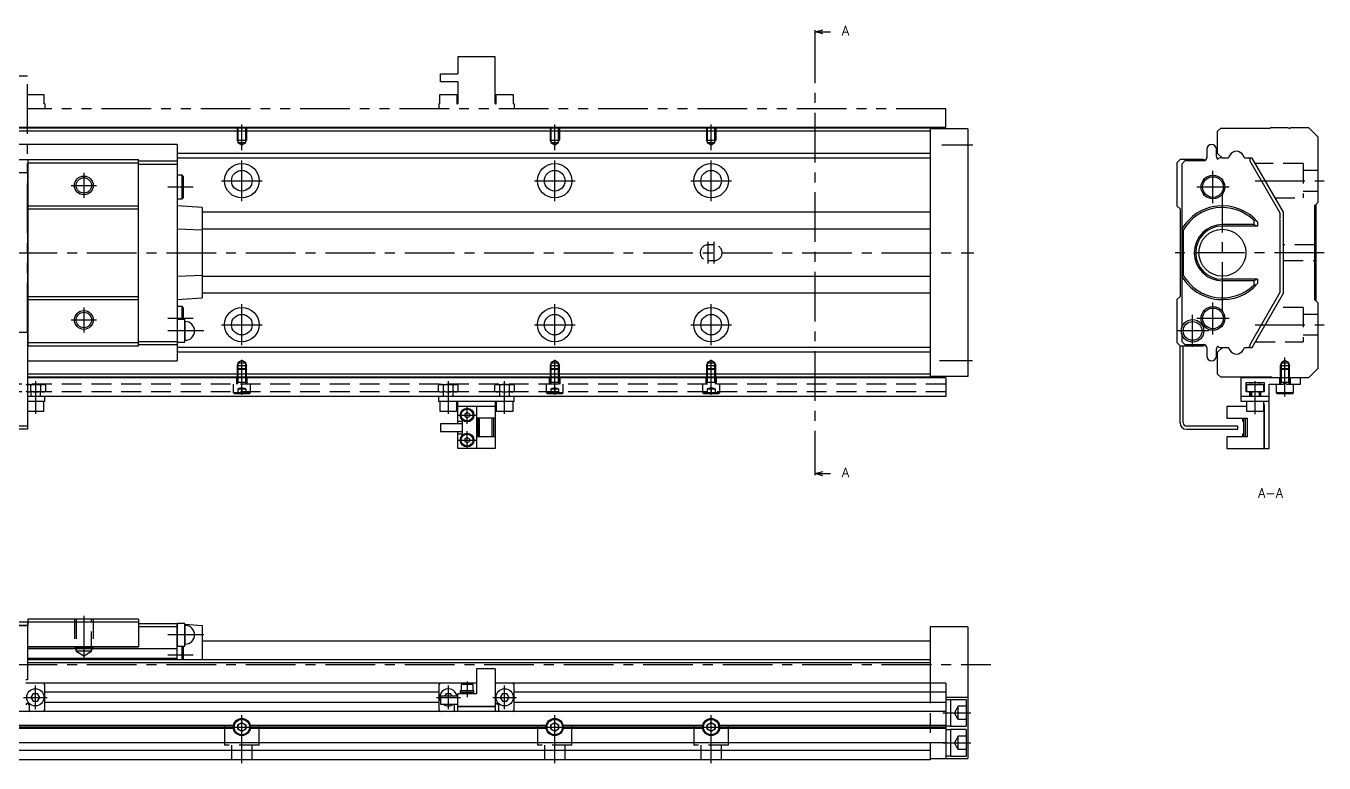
# Model space of a CAD drawing. Extents: x -4 to 899, y -8 to 245.
# Drawn here: x 484.3 to 899.2, y 9 to 244.6 of the extents above; entities that cross this region are included whole.
import ezdxf

# ---------------------------------------------------------------- set-up
doc = ezdxf.new("R2010")
doc.units = 0
doc.header["$LTSCALE"] = 0.5
for name, pattern in [('CENTER', [50.8, 31.75, -6.35, 6.35, -6.35]), ('DASHED', [19.05, 12.7, -6.35]), ('PHANTOM', [63.5, 31.75, -6.35, 6.35, -6.35, 6.35, -6.35])]:
    doc.linetypes.add(name, pattern=pattern)
for name, color, linetype in [('MSM_CENTER', 1, 'CENTER'), ('MSM_CONTINUOUS', 7, 'CONTINUOUS'), ('MSM_DASHED', 4, 'DASHED'), ('MSM_IMAGINARY', 6, 'PHANTOM'), ('MSM_NARROW', 5, 'CONTINUOUS'), ('MSM_PART_NUMBER', 7, 'CONTINUOUS')]:
    doc.layers.add(name, color=color, linetype=linetype)
doc.styles.get("Standard").update_dxf_attribs({"font": 'txt.shx', "height": 3, "bigfont": 'bigfont.shx'})

msp = doc.modelspace()

# ---------------------------------------------------------------- linework, layer by layer
at = {"layer": 'MSM_CENTER'}
for p, q in [((736.46, 242.23), (736.46, 102.02)), ((553.3, 204.91), (553.3, 213.12)), ((653.3, 204.91), (653.3, 213.12)), ((703.3, 204.91), (703.3, 213.12)), ((776.98, 206.62), (786.92, 206.62)), ((553.3, 188.62), (553.3, 201.62)), ((653.3, 188.62), (653.3, 201.62)), ((703.3, 188.62), (703.3, 201.62)), ((502.8, 197.62), (502.8, 189.62)), ((546.8, 195.12), (559.8, 195.12)), ((646.8, 195.12), (659.8, 195.12)), ((696.8, 195.12), (709.8, 195.12)), ((863.69, 188), (863.69, 198.25)), ((877.22, 195.12), (899.19, 195.12)), ((498.8, 193.62), (506.8, 193.62)), ((537.7, 193.12), (529.6, 193.12)), ((868.82, 193.12), (858.56, 193.12)), ((866.69, 153.22), (866.69, 191.02)), ((702.3, 168.62), (702.3, 175.62)), ((704.3, 168.62), (704.3, 175.62)), ((-4.2, 172.12), (787.3, 172.12)), ((899.19, 172.12), (851.19, 172.12)), ((502.8, 154.62), (502.8, 146.62)), ((553.3, 142.62), (553.3, 155.62)), ((653.3, 142.62), (653.3, 155.62)), ((703.3, 142.62), (703.3, 155.62)), ((863.69, 146), (863.69, 156.25)), ((498.8, 150.62), (506.8, 150.62)), ((537.7, 151.12), (529.6, 151.12)), ((857.19, 142), (857.19, 152.25)), ((868.82, 151.12), (858.56, 151.12)), ((541.2, 147.12), (529.6, 147.12)), ((546.8, 149.12), (559.8, 149.12)), ((646.8, 149.12), (659.8, 149.12)), ((696.8, 149.12), (709.8, 149.12)), ((862.32, 147.12), (852.06, 147.12)), ((877.22, 149.12), (899.19, 149.12)), ((553.3, 126.72), (553.3, 137.91)), ((653.3, 126.72), (653.3, 137.91)), ((703.3, 126.72), (703.3, 137.91)), ((776.3, 137.62), (786.8, 137.62)), ((886.68, 126.12), (886.68, 138.63)), ((487.43, 120.62), (487.43, 131.02)), ((619.3, 120.62), (619.3, 131.02)), ((637.3, 120.62), (637.3, 131.02)), ((877.19, 120.52), (877.19, 131.02)), ((625.3, 117.41), (625.3, 123.03)), ((622.49, 120.22), (628.11, 120.22)), ((622.49, 112.22), (628.11, 112.22)), ((625.3, 109.41), (625.3, 115.03)), ((502.8, 56), (502.8, 42.3)), ((541.2, 50), (529.6, 50)), ((537.7, 43.5), (529.6, 43.5)), ((-4.2, 40.5), (792.69, 40.5)), ((487.3, 26.25), (487.3, 33.75)), ((619.3, 26.25), (619.3, 33.75)), ((625.3, 35.1), (625.3, 30.1)), ((637.3, 26.25), (637.3, 33.75)), ((483.55, 30), (491.05, 30)), ((615.55, 30), (623.19, 30)), ((633.55, 30), (641.05, 30)), ((777.3, 25), (786.3, 25)), ((553.3, 9), (553.3, 24.25)), ((653.3, 9), (653.3, 24.25)), ((703.3, 9), (703.3, 24.25)), ((549.92, 20.5), (556.93, 20.5)), ((649.92, 20.5), (656.93, 20.5)), ((699.92, 20.5), (706.93, 20.5)), ((777.3, 15.5), (786.3, 15.5))]:
    msp.add_line(p, q, dxfattribs=at)
at = {"layer": 'MSM_CONTINUOUS'}
for p, q in [((736.46, 242.73), (738.96, 243.4)), ((736.46, 243.23), (736.46, 242.23)), ((736.46, 242.73), (741.46, 242.73)), ((738.96, 242.06), (736.46, 242.73)), ((773.3, 212.12), (183.3, 212.12)), ((773.3, 211.92), (183.3, 211.92)), ((773.3, 212.12), (773.3, 132.12)), ((785.3, 211.72), (773.3, 211.72)), ((785.3, 211.72), (785.3, 132.52)), ((865.19, 210.92), (866.19, 211.92)), ((866.19, 211.92), (881.99, 211.92)), ((881.99, 211.92), (882.19, 212.12)), ((882.19, 212.12), (887.79, 212.12)), ((888.59, 212.12), (894.19, 212.12)), ((894.19, 212.12), (897.19, 209.12)), ((773.3, 210.92), (183.3, 210.92)), ((865.19, 203.87), (865.19, 210.92)), ((897.19, 209.12), (897.19, 188.12)), ((532.6, 206.72), (427, 206.72)), ((532.6, 206.72), (532.6, 137.52)), ((773.3, 203.87), (532.6, 203.87)), ((861.69, 205.17), (861.69, 202.47)), ((864.79, 202.87), (864.79, 205.17)), ((866.69, 202.37), (865.19, 203.87)), ((439.3, 201.88), (520.3, 201.88)), ((484.9, 201.88), (484.9, 142.38)), ((484.9, 200.88), (520.3, 200.88)), ((520.3, 142.38), (520.3, 201.88)), ((520.3, 201.47), (532.6, 201.47)), ((520.3, 200.47), (532.6, 200.47)), ((773.3, 202.37), (532.6, 202.37)), ((853.19, 201.87), (852.19, 200.87)), ((852.19, 200.87), (852.19, 187.12)), ((860.57, 201.87), (853.19, 201.87)), ((854.69, 201.47), (853.69, 200.47)), ((853.69, 200.47), (853.69, 147.97)), ((860.69, 201.47), (854.69, 201.47)), ((866.64, 202.42), (865.99, 202.42)), ((868.58, 202.37), (866.69, 202.37)), ((869.09, 203.27), (868.58, 202.37)), ((873.8, 202.37), (873.29, 203.27)), ((876.19, 202.37), (873.8, 202.37)), ((875.58, 201.42), (875.58, 201.62)), ((885.19, 184.79), (875.58, 201.42)), ((886.19, 185.05), (876.19, 202.37)), ((484.8, 197.62), (474.8, 197.62)), ((484.8, 197.62), (484.8, 115.72)), ((534.2, 196.92), (532.6, 196.92)), ((534.7, 196.42), (534.2, 196.92)), ((534.2, 189.32), (534.2, 196.92)), ((534.7, 189.82), (534.7, 196.42)), ((484.9, 187.13), (520.3, 187.13)), ((532.6, 189.32), (534.2, 189.32)), ((540.6, 186.57), (532.6, 187.12)), ((534.2, 189.32), (534.7, 189.82)), ((852.19, 187.12), (853.19, 186.12)), ((897.19, 188.12), (896.19, 187.12)), ((896.19, 187.12), (896.19, 157.12)), ((896.69, 156.62), (896.69, 187.62)), ((484.9, 186.13), (520.3, 186.13)), ((540.6, 186.57), (540.6, 157.68)), ((773.3, 185.05), (540.6, 185.05)), ((853.19, 186.12), (853.19, 158.12)), ((885.19, 183.27), (885.19, 184.79)), ((886.19, 159.2), (886.19, 185.05)), ((540.6, 179.36), (532.6, 179.61)), ((773.3, 179.62), (540.6, 179.62)), ((854.19, 179.36), (853.69, 179.61)), ((854.19, 179.36), (854.19, 164.89)), ((876.75, 181.12), (866.69, 181.12)), ((877.97, 180.62), (866.69, 180.62)), ((876.75, 182.49), (876.75, 181.12)), ((876.75, 181.12), (877.97, 180.62)), ((877.97, 182.01), (877.97, 180.62)), ((885.19, 159.46), (885.19, 182.47)), ((532.6, 164.64), (540.6, 164.89)), ((540.6, 164.62), (773.3, 164.62)), ((853.69, 164.64), (854.19, 164.89)), ((877.97, 163.62), (866.69, 163.62)), ((876.75, 163.12), (866.69, 163.12)), ((877.97, 163.62), (876.75, 163.12)), ((876.75, 163.12), (876.75, 161.76)), ((877.97, 163.62), (877.97, 162.24)), ((484.9, 158.13), (520.3, 158.13)), ((532.6, 157.12), (540.6, 157.68)), ((773.3, 159.2), (540.6, 159.2)), ((853.19, 158.12), (852.19, 157.12)), ((875.58, 142.82), (885.19, 159.46)), ((876.19, 141.87), (886.19, 159.2)), ((484.9, 157.13), (520.3, 157.13)), ((534.2, 154.92), (532.6, 154.92)), ((534.7, 154.42), (534.2, 154.92)), ((534.2, 150.72), (534.2, 154.92)), ((534.7, 150.72), (534.7, 154.42)), ((852.19, 157.12), (852.19, 143.37)), ((896.19, 157.12), (897.19, 156.12)), ((897.19, 156.12), (897.19, 135.12)), ((532.76, 150.72), (532.6, 150.12)), ((532.76, 143.52), (532.76, 150.72)), ((535.04, 150.72), (532.76, 150.72)), ((535.04, 143.52), (535.04, 150.72)), ((535.2, 150.12), (535.04, 150.72)), ((535.2, 144.12), (535.2, 150.12)), ((853.69, 146.28), (853.69, 143.77)), ((484.8, 142.38), (520.3, 142.38)), ((484.9, 143.38), (520.3, 143.38)), ((520.3, 143.77), (532.6, 143.77)), ((520.3, 142.77), (532.6, 142.77)), ((532.6, 144.12), (532.76, 143.52)), ((773.3, 141.87), (532.6, 141.87)), ((532.76, 143.52), (535.04, 143.52)), ((535.04, 143.52), (535.2, 144.12)), ((852.19, 143.37), (853.19, 142.37)), ((853.19, 117.72), (853.19, 142.37)), ((853.19, 142.37), (860.57, 142.37)), ((853.69, 143.77), (854.69, 142.77)), ((854.19, 117.72), (854.19, 142.37)), ((854.69, 142.77), (860.69, 142.77)), ((861.69, 141.77), (861.69, 139.07)), ((864.79, 139.07), (864.79, 141.37)), ((865.19, 140.37), (866.69, 141.87)), ((865.99, 141.82), (866.64, 141.82)), ((866.69, 141.87), (868.58, 141.87)), ((868.58, 141.87), (869.09, 140.98)), ((873.29, 140.98), (873.8, 141.87)), ((873.8, 141.87), (876.19, 141.87)), ((875.58, 142.62), (875.58, 142.82)), ((484.8, 137.52), (532.6, 137.52)), ((773.3, 140.37), (532.6, 140.37)), ((865.19, 133.32), (865.19, 140.37)), ((773.3, 133.32), (484.8, 133.32)), ((866.19, 132.32), (865.19, 133.32)), ((897.19, 135.12), (894.19, 132.12)), ((773.3, 132.32), (484.8, 132.32)), ((778.3, 132.12), (484.8, 132.12)), ((785.3, 132.52), (773.3, 132.52)), ((778.3, 132.12), (778.3, 126.12)), ((882.49, 132.32), (866.19, 132.32)), ((872.69, 124.52), (872.69, 132.12)), ((894.19, 132.12), (872.69, 132.12)), ((874.34, 130.62), (880.04, 130.62)), ((874.34, 127.62), (874.34, 130.62)), ((874.44, 130.02), (879.94, 130.02)), ((874.44, 130.02), (874.44, 127.62)), ((877.19, 127.87), (877.19, 129.78)), ((879.94, 127.62), (879.94, 130.02)), ((880.04, 130.62), (880.04, 127.62)), ((881.69, 124.52), (881.69, 130.12)), ((881.69, 130.12), (886.19, 130.12)), ((882.69, 132.12), (882.49, 132.32)), ((883.94, 130.12), (883.94, 127.42)), ((886.19, 130.12), (886.69, 130.62)), ((886.69, 130.62), (887.19, 130.12)), ((887.19, 130.12), (891.69, 130.12)), ((889.44, 127.42), (889.44, 130.12)), ((891.69, 130.12), (891.69, 132.12)), ((778.3, 126.12), (484.8, 126.12)), ((490.3, 124.52), (484.8, 124.52)), ((490.05, 121.52), (490.05, 124.52)), ((490.3, 124.52), (490.3, 126.12)), ((616.3, 124.52), (616.3, 126.12)), ((640.3, 124.52), (616.3, 124.52)), ((616.55, 124.52), (616.55, 121.52)), ((622.05, 121.52), (622.05, 124.52)), ((634.55, 124.52), (634.55, 121.52)), ((640.05, 121.52), (640.05, 124.52)), ((640.3, 124.52), (640.3, 126.12)), ((881.69, 126.12), (872.69, 126.12)), ((881.69, 124.52), (872.69, 124.52)), ((880.04, 127.62), (874.34, 127.62)), ((874.44, 124.52), (874.44, 121.52)), ((875.49, 126.12), (875.49, 127.62)), ((875.69, 127.62), (875.69, 126.12)), ((878.69, 126.12), (878.69, 127.62)), ((878.89, 127.62), (878.89, 126.12)), ((879.94, 121.52), (879.94, 124.52)), ((883.94, 127.42), (889.44, 127.42)), ((883.94, 127.42), (884.11, 127.12)), ((884.11, 127.12), (889.27, 127.12)), ((889.27, 127.12), (889.44, 127.42)), ((484.8, 121.52), (490.05, 121.52)), ((616.55, 121.52), (622.05, 121.52)), ((622.3, 117.47), (622.3, 124.39)), ((634.3, 122.92), (622.3, 122.92)), ((625.3, 121.09), (624.55, 120.66)), ((624.55, 120.66), (624.55, 119.79)), ((626.05, 120.66), (625.3, 121.09)), ((626.05, 120.66), (626.05, 119.79)), ((628.3, 122.92), (628.3, 109.52)), ((634.3, 124.39), (634.3, 109.52)), ((634.55, 121.52), (640.05, 121.52)), ((874.44, 122.92), (868.09, 122.92)), ((868.09, 122.92), (868.09, 119.22)), ((874.44, 121.52), (879.94, 121.52)), ((880.04, 122.92), (879.94, 122.92)), ((880.04, 109.52), (880.04, 122.92)), ((880.04, 122.87), (880.09, 122.87)), ((880.09, 123.52), (880.09, 109.52)), ((881.69, 109.52), (881.69, 123.52)), ((616.8, 117.47), (616.8, 114.97)), ((623.8, 117.47), (616.8, 117.47)), ((623.8, 118.22), (622.3, 118.22)), ((623.8, 114.22), (623.8, 118.22)), ((624.55, 119.79), (625.3, 119.36)), ((625.3, 119.36), (626.05, 119.79)), ((634.3, 119.22), (628.3, 119.22)), ((628.8, 113.22), (628.8, 119.22)), ((629.3, 113.22), (629.3, 119.22)), ((633.3, 113.22), (633.3, 119.22)), ((633.8, 113.22), (633.8, 119.22)), ((871.59, 116.72), (855.19, 116.72)), ((868.09, 119.22), (874.59, 119.22)), ((871.59, 115.72), (871.59, 116.72)), ((873.09, 119.22), (873.09, 118.32)), ((873.09, 118.32), (873.59, 118.32)), ((873.59, 113.22), (873.59, 119.22)), ((874.09, 113.22), (874.09, 119.22)), ((874.59, 119.22), (874.59, 113.22)), ((484.8, 115.72), (474.8, 115.72)), ((616.8, 114.97), (623.8, 114.97)), ((622.3, 109.52), (622.3, 114.97)), ((622.3, 114.22), (623.8, 114.22)), ((625.3, 113.09), (624.55, 112.66)), ((624.55, 112.66), (624.55, 111.79)), ((626.05, 112.66), (625.3, 113.09)), ((626.05, 112.66), (626.05, 111.79)), ((634.3, 113.22), (628.3, 113.22)), ((855.19, 115.72), (871.59, 115.72)), ((868.09, 113.22), (868.09, 109.52)), ((874.59, 113.22), (868.09, 113.22)), ((873.09, 114.12), (873.09, 113.22)), ((873.59, 114.12), (873.09, 114.12)), ((634.3, 109.52), (622.3, 109.52)), ((624.55, 111.79), (625.3, 111.36)), ((625.3, 111.36), (626.05, 111.79)), ((868.09, 109.52), (880.04, 109.52)), ((880.04, 109.57), (880.09, 109.57)), ((880.09, 109.52), (881.69, 109.52)), ((736.46, 101.52), (738.96, 102.19)), ((736.46, 102.02), (736.46, 101.02)), ((736.46, 101.52), (741.46, 101.52)), ((738.96, 100.85), (736.46, 101.52)), ((484.8, 54), (474.8, 54)), ((484.8, 54), (484.8, 35.6)), ((484.9, 55), (484.9, 53)), ((520.3, 55), (484.9, 55)), ((520.3, 54), (484.9, 54)), ((520.3, 55), (520.3, 46.15)), ((474.7, 53), (484.9, 53)), ((532.6, 53.5), (520.3, 53.5)), ((532.6, 52.5), (520.3, 52.5)), ((532.76, 53.6), (532.6, 53)), ((532.6, 53.5), (532.73, 53.49)), ((532.6, 42), (532.6, 53.5)), ((535.04, 53.6), (532.76, 53.6)), ((532.76, 46.4), (532.76, 53.6)), ((535.04, 46.4), (535.04, 53.6)), ((535.2, 53), (535.04, 53.6)), ((535.11, 53.34), (540.6, 53)), ((535.2, 47), (535.2, 53)), ((540.6, 53), (540.6, 42)), ((785.3, 52.5), (773.3, 52.5)), ((773.3, 52.5), (773.3, 34.5)), ((785.3, 52.5), (785.3, 10.5)), ((520.3, 46.15), (484.8, 46.15)), ((484.8, 46.15), (520.3, 46.15)), ((532.6, 47), (532.76, 46.4)), ((532.76, 46.4), (535.04, 46.4)), ((534.2, 42), (534.2, 46.4)), ((534.7, 42), (534.7, 46.4)), ((535.04, 46.4), (535.2, 47)), ((773.3, 48), (540.6, 48)), ((532.6, 45.5), (484.8, 45.5)), ((532.6, 42.4), (484.8, 42.4)), ((773.3, 42), (484.8, 42)), ((773.3, 41), (484.8, 41)), ((634.3, 39.1), (628.3, 39.1)), ((628.3, 39.1), (628.3, 31.1)), ((634.3, 39.1), (634.3, 25.5)), ((484.8, 35.6), (484.3, 35.6)), ((628.3, 34.5), (484.3, 34.5)), ((490.3, 26), (490.3, 34)), ((616.3, 34), (616.3, 26)), ((623.4, 34.1), (623.4, 32.1)), ((627.2, 34.1), (623.4, 34.1)), ((627.2, 32.1), (627.2, 34.1)), ((778.3, 34.5), (634.3, 34.5)), ((640.3, 26), (640.3, 34)), ((778.3, 34.5), (778.3, 10.5)), ((486.58, 31.25), (485.86, 30)), ((485.86, 30), (486.58, 28.75)), ((486.58, 31.25), (488.02, 31.25)), ((488.74, 30), (488.02, 31.25)), ((488.02, 28.75), (488.74, 30)), ((616.3, 31.7), (490.3, 31.7)), ((490.48, 30), (490.3, 30.3)), ((490.3, 29.7), (490.48, 30)), ((616.3, 30.3), (616.12, 30)), ((616.12, 30), (616.3, 29.7)), ((622.3, 30.35), (616.8, 30.35)), ((616.8, 30.35), (616.8, 27.85)), ((618.58, 31.25), (618.06, 30.35)), ((618.58, 31.25), (620.02, 31.25)), ((620.54, 30.35), (620.02, 31.25)), ((628.3, 31.1), (622.3, 31.1)), ((622.3, 25.5), (622.3, 31.1)), ((623.1, 32.1), (623.1, 31.6)), ((627.5, 32.1), (623.1, 32.1)), ((627.5, 31.6), (623.1, 31.6)), ((623.3, 31.6), (623.3, 31.1)), ((627.3, 31.1), (627.3, 31.6)), ((627.5, 31.6), (627.5, 32.1)), ((636.58, 31.25), (635.86, 30)), ((635.86, 30), (636.58, 28.75)), ((636.58, 31.25), (638.02, 31.25)), ((638.74, 30), (638.02, 31.25)), ((638.02, 28.75), (638.74, 30)), ((778.3, 31.7), (640.3, 31.7)), ((640.48, 30), (640.3, 30.3)), ((640.3, 29.7), (640.48, 30)), ((785.3, 30), (778.3, 30)), ((779.8, 29.15), (778.3, 29.15)), ((784.8, 29.25), (779.8, 29.25)), ((779.8, 29.25), (779.8, 20.75)), ((784.8, 29.25), (784.8, 20.75)), ((778.3, 25.5), (178.3, 25.5)), ((485.3, 27.6), (485.3, 26)), ((486.58, 28.75), (488.02, 28.75)), ((616.3, 28.3), (490.3, 28.3)), ((616.8, 27.85), (622.3, 27.85)), ((621.3, 26), (621.3, 27.6)), ((622.3, 27.15), (634.3, 27.15)), ((622.3, 27.1), (634.3, 27.1)), ((622.35, 27.15), (622.35, 27.1)), ((634.25, 27.15), (634.25, 27.1)), ((635.3, 27.6), (635.3, 26)), ((636.58, 28.75), (638.02, 28.75)), ((778.3, 28.3), (640.3, 28.3)), ((550.6, 21), (456, 21)), ((552.05, 21.22), (553.3, 21.94)), ((552.05, 19.78), (552.05, 21.22)), ((553.3, 21.94), (554.55, 21.22)), ((554.55, 21.22), (554.55, 19.78)), ((650.6, 21), (556, 21)), ((652.05, 21.22), (653.3, 21.94)), ((652.05, 19.78), (652.05, 21.22)), ((653.3, 21.94), (654.55, 21.22)), ((654.55, 21.22), (654.55, 19.78)), ((700.6, 21), (656, 21)), ((702.05, 21.22), (703.3, 21.94)), ((702.05, 19.78), (702.05, 21.22)), ((703.3, 21.94), (704.55, 21.22)), ((704.55, 21.22), (704.55, 19.78)), ((778.3, 21), (706, 21)), ((778.3, 20.85), (779.8, 20.85)), ((779.8, 20.75), (784.8, 20.75)), ((550.6, 20), (456, 20)), ((550.42, 20.5), (456.18, 20.5)), ((553.3, 19.06), (552.05, 19.78)), ((554.55, 19.78), (553.3, 19.06)), ((650.6, 20), (556, 20)), ((650.42, 20.5), (556.18, 20.5)), ((653.3, 19.06), (652.05, 19.78)), ((654.55, 19.78), (653.3, 19.06)), ((700.6, 20), (656, 20)), ((700.42, 20.5), (656.18, 20.5)), ((703.3, 19.06), (702.05, 19.78)), ((704.55, 19.78), (703.3, 19.06)), ((778.3, 20), (706, 20)), ((778.3, 20.5), (706.18, 20.5)), ((779.8, 19.65), (778.3, 19.65)), ((784.8, 19.75), (779.8, 19.75)), ((779.8, 19.75), (779.8, 11.25)), ((784.8, 19.75), (784.8, 11.25)), ((778.3, 15.5), (178.3, 15.5)), ((773.3, 13), (183.3, 13)), ((773.3, 15.5), (773.3, 10)), ((773.3, 10), (183.3, 10)), ((773.3, 10.5), (785.3, 10.5)), ((778.3, 11.35), (779.8, 11.35)), ((779.8, 11.25), (784.8, 11.25))]:
    msp.add_line(p, q, dxfattribs=at)
for centre, radius in [((553.3, 195.12), 5.5), ((653.3, 195.12), 5.5), ((703.3, 195.12), 5.5), ((502.8, 193.62), 2.46), ((553.3, 195.12), 3.3), ((653.3, 195.12), 3.3), ((703.3, 195.12), 3.3), ((863.69, 193.12), 3.8), ((863.69, 193.12), 3.3), ((866.69, 172.12), 7.5), ((553.3, 149.12), 5.5), ((653.3, 149.12), 5.5), ((703.3, 149.12), 5.5), ((863.69, 151.12), 3.8), ((863.69, 151.12), 3.3), ((502.8, 150.62), 2.46), ((553.3, 149.12), 3.3), ((653.3, 149.12), 3.3), ((703.3, 149.12), 3.3), ((857.19, 147.12), 3.6), ((857.19, 147.12), 3), ((625.3, 120.22), 2.2), ((625.3, 120.22), 1.9), ((625.3, 112.22), 2.2), ((625.3, 112.22), 1.9), ((487.3, 30), 2.75), ((637.3, 30), 2.75), ((553.3, 20.5), 2.75), ((553.3, 20.5), 2.45), ((553.3, 20.5), 1.25), ((653.3, 20.5), 2.75), ((653.3, 20.5), 2.45), ((653.3, 20.5), 1.25), ((703.3, 20.5), 2.75), ((703.3, 20.5), 2.45), ((703.3, 20.5), 1.25)]:
    msp.add_circle(centre, radius, dxfattribs=at)
for centre, radius, start, end in [((888.19, 212.42), 0.5, 216.8699, 323.1301), ((863.24, 205.17), 1.55, 0, 180), ((871.35, 201.97), 2.6, 93.4107, 150), ((871.04, 201.97), 2.6, 30, 86.5893), ((860.57, 201.37), 0.5, 19.0055, 90), ((860.69, 202.47), 1, 270, 0), ((865.79, 202.87), 1, 180, 239.9081), ((865.99, 201.62), 0.8, 90, 151.2511), ((874.78, 201.62), 0.8, 0, 69.6359), ((866.69, 172.12), 15, 41.2361, 150.0736), ((866.69, 172.12), 14.44, 45.8486, 149.949), ((885.49, 182.87), 0.5, 126.8699, 233.1301), ((866.69, 172.12), 9, 90, 270), ((866.69, 172.12), 8.5, 90, 270), ((872.54, 169.83), 13.33, 65.9851, 71.6163), ((866.69, 172.12), 15, 209.9264, 318.7639), ((866.69, 172.12), 14.44, 210.051, 314.1514), ((872.57, 174.35), 13.26, 288.3686, 294.03), ((535.2, 147.12), 3, 270, 90), ((860.57, 142.87), 0.5, 270, 341.0726), ((860.69, 141.77), 1, 0, 90), ((865.79, 141.37), 1, 120.0919, 180), ((865.99, 142.62), 0.8, 208.7489, 270), ((874.78, 142.62), 0.8, 290.3724, 0), ((863.24, 139.07), 1.55, 180, 0), ((871.35, 142.28), 2.6, 210, 266.5893), ((871.04, 142.28), 2.6, 273.4107, 330), ((875.82, 126.05), 3.98, 69.7735, 110.2265), ((878.57, 126.05), 3.98, 69.7735, 110.2265), ((622.05, 123.99), 0.531, 67.7887, 89.707), ((622.2, 124.4), 0.0991, 355.8281, 61.8151), ((634.4, 124.4), 0.0991, 118.1849, 184.1719), ((634.54, 124.05), 0.475, 88.452, 112.8578), ((875.82, 131.6), 3.98, 249.7735, 290.2265), ((878.57, 131.6), 3.98, 249.7735, 290.2265), ((879.09, 123.52), 2.6, 0, 22.6199), ((879.09, 123.52), 1, 0, 31.7883), ((855.19, 117.72), 2, 180, 270), ((855.19, 117.72), 1, 180, 270), ((535.2, 50), 3, 270, 90), ((489.8, 34), 0.5, 0, 90), ((616.8, 34), 0.5, 90, 180), ((639.8, 34), 0.5, 0, 90), ((619.3, 30), 2.75, 7.312, 204.62), ((484.8, 27.6), 0.5, 0, 180), ((485.8, 26), 0.5, 180, 270), ((489.8, 26), 0.5, 270, 0), ((616.8, 26), 0.5, 180, 270), ((619.3, 30), 2.75, 231.4273, 308.5727), ((620.8, 26), 0.5, 270, 0), ((621.8, 27.6), 0.5, 150, 180), ((621.78, 27.59), 0.517, 4.3661, 29.8325), ((634.8, 27.6), 0.5, 0, 180), ((635.8, 26), 0.5, 180, 270), ((639.8, 26), 0.5, 270, 0)]:
    msp.add_arc(centre, radius, start, end, dxfattribs=at)
at = {"layer": 'MSM_DASHED'}
for p, q in [((551.8, 212.12), (551.8, 208.12)), ((552.07, 212.12), (552.07, 207.32)), ((554.53, 207.32), (554.53, 212.12)), ((554.8, 212.12), (554.8, 208.12)), ((651.8, 212.12), (651.8, 208.12)), ((652.07, 212.12), (652.07, 207.32)), ((654.53, 207.32), (654.53, 212.12)), ((654.8, 212.12), (654.8, 208.12)), ((701.8, 212.12), (701.8, 208.12)), ((702.07, 212.12), (702.07, 207.32)), ((704.53, 207.32), (704.53, 212.12)), ((704.8, 212.12), (704.8, 208.12)), ((551.8, 208.12), (554.8, 208.12)), ((552.07, 207.66), (551.8, 208.12)), ((554.53, 207.66), (554.8, 208.12)), ((651.8, 208.12), (654.8, 208.12)), ((652.07, 207.66), (651.8, 208.12)), ((654.53, 207.66), (654.8, 208.12)), ((701.8, 208.12), (704.8, 208.12)), ((702.07, 207.66), (701.8, 208.12)), ((704.53, 207.66), (704.8, 208.12)), ((552.07, 207.32), (554.53, 207.32)), ((552.07, 207.32), (553.3, 206.61)), ((553.3, 206.61), (554.53, 207.32)), ((652.07, 207.32), (654.53, 207.32)), ((652.07, 207.32), (653.3, 206.61)), ((653.3, 206.61), (654.53, 207.32)), ((702.07, 207.32), (704.53, 207.32)), ((702.07, 207.32), (703.3, 206.61)), ((703.3, 206.61), (704.53, 207.32)), ((892.49, 200.62), (877.2, 200.62)), ((892.49, 200.62), (892.49, 189.62)), ((897.19, 198.42), (892.49, 198.42)), ((892.49, 191.82), (897.19, 191.82)), ((883.55, 189.62), (892.49, 189.62)), ((704.3, 174.62), (702.3, 174.62)), ((896.19, 174.62), (886.19, 174.62)), ((702.3, 169.62), (704.3, 169.62)), ((886.19, 169.62), (896.19, 169.62)), ((892.49, 154.62), (883.55, 154.62)), ((892.49, 154.62), (892.49, 143.62)), ((897.19, 152.42), (892.49, 152.42)), ((892.49, 145.82), (897.19, 145.82)), ((877.2, 143.62), (892.49, 143.62)), ((553.3, 137.63), (552.07, 136.92)), ((552.07, 136.92), (552.07, 130.59)), ((552.07, 136.92), (554.53, 136.92)), ((554.53, 136.92), (553.3, 137.63)), ((554.53, 130.59), (554.53, 136.92)), ((653.3, 137.63), (652.07, 136.92)), ((652.07, 136.92), (652.07, 130.59)), ((652.07, 136.92), (654.53, 136.92)), ((654.53, 136.92), (653.3, 137.63)), ((654.53, 130.59), (654.53, 136.92)), ((703.3, 137.63), (702.07, 136.92)), ((702.07, 136.92), (702.07, 130.59)), ((702.07, 136.92), (704.53, 136.92)), ((704.53, 136.92), (703.3, 137.63)), ((704.53, 130.59), (704.53, 136.92)), ((886.68, 137.63), (885.45, 136.92)), ((885.45, 136.92), (885.45, 130.59)), ((885.45, 136.92), (887.91, 136.92)), ((887.91, 136.92), (886.68, 137.63)), ((887.91, 130.59), (887.91, 136.92)), ((552.07, 136.59), (551.8, 136.12)), ((551.8, 136.12), (551.8, 130.12)), ((551.8, 136.12), (554.8, 136.12)), ((552.07, 135.12), (551.8, 134.85)), ((551.8, 134.85), (554.8, 134.85)), ((552.07, 135.12), (554.53, 135.12)), ((554.53, 136.59), (554.8, 136.12)), ((554.8, 134.85), (554.53, 135.12)), ((554.8, 130.12), (554.8, 136.12)), ((652.07, 136.59), (651.8, 136.12)), ((651.8, 136.12), (651.8, 130.12)), ((651.8, 136.12), (654.8, 136.12)), ((652.07, 135.12), (651.8, 134.85)), ((651.8, 134.85), (654.8, 134.85)), ((652.07, 135.12), (654.53, 135.12)), ((654.53, 136.59), (654.8, 136.12)), ((654.8, 134.85), (654.53, 135.12)), ((654.8, 130.12), (654.8, 136.12)), ((702.07, 136.59), (701.8, 136.12)), ((701.8, 136.12), (701.8, 130.12)), ((701.8, 136.12), (704.8, 136.12)), ((702.07, 135.12), (701.8, 134.85)), ((701.8, 134.85), (704.8, 134.85)), ((702.07, 135.12), (704.53, 135.12)), ((704.53, 136.59), (704.8, 136.12)), ((704.8, 134.85), (704.53, 135.12)), ((704.8, 130.12), (704.8, 136.12)), ((885.45, 136.59), (885.18, 136.12)), ((885.18, 136.12), (888.18, 136.12)), ((885.18, 136.12), (885.18, 130.12)), ((885.45, 135.12), (885.18, 134.85)), ((885.18, 134.85), (888.18, 134.85)), ((885.45, 135.12), (887.91, 135.12)), ((887.91, 136.59), (888.18, 136.12)), ((888.18, 134.85), (887.91, 135.12)), ((888.18, 130.12), (888.18, 136.12)), ((778.3, 130.12), (178.3, 130.12)), ((484.68, 130.02), (484.25, 129.78)), ((484.68, 130.02), (490.18, 130.02)), ((485.84, 127.87), (485.84, 129.78)), ((489.01, 127.87), (489.01, 129.78)), ((490.6, 129.78), (490.18, 130.02)), ((490.6, 127.87), (490.6, 129.78)), ((550.55, 130.12), (550.55, 127.42)), ((551.55, 132.12), (551.55, 130.12)), ((554.8, 130.59), (551.8, 130.59)), ((552.07, 130.59), (551.8, 130.12)), ((553.3, 128.96), (552.05, 128.62)), ((552.05, 128.62), (552.05, 127.12)), ((552.05, 128.62), (554.55, 128.62)), ((554.55, 128.62), (553.3, 128.96)), ((553.3, 128.62), (553.3, 127.12)), ((554.53, 130.59), (554.8, 130.12)), ((554.55, 128.62), (554.55, 127.12)), ((555.05, 130.12), (555.05, 132.12)), ((556.05, 127.42), (556.05, 130.12)), ((616.55, 130.02), (616.12, 129.78)), ((616.12, 127.87), (616.12, 129.78)), ((616.55, 130.02), (622.05, 130.02)), ((617.71, 127.87), (617.71, 129.78)), ((620.89, 127.87), (620.89, 129.78)), ((622.48, 129.78), (622.05, 130.02)), ((622.48, 127.87), (622.48, 129.78)), ((634.55, 130.02), (634.12, 129.78)), ((634.12, 127.87), (634.12, 129.78)), ((634.55, 130.02), (640.05, 130.02)), ((635.71, 127.87), (635.71, 129.78)), ((638.89, 127.87), (638.89, 129.78)), ((640.48, 129.78), (640.05, 130.02)), ((640.48, 127.87), (640.48, 129.78)), ((650.55, 130.12), (650.55, 127.42)), ((651.55, 132.12), (651.55, 130.12)), ((654.8, 130.59), (651.8, 130.59)), ((652.07, 130.59), (651.8, 130.12)), ((653.3, 128.96), (652.05, 128.62)), ((652.05, 128.62), (652.05, 127.12)), ((652.05, 128.62), (654.55, 128.62)), ((654.55, 128.62), (653.3, 128.96)), ((653.3, 128.62), (653.3, 127.12)), ((654.53, 130.59), (654.8, 130.12)), ((654.55, 128.62), (654.55, 127.12)), ((655.05, 130.12), (655.05, 132.12)), ((656.05, 127.42), (656.05, 130.12)), ((700.55, 130.12), (700.55, 127.42)), ((701.55, 132.12), (701.55, 130.12)), ((704.8, 130.59), (701.8, 130.59)), ((702.07, 130.59), (701.8, 130.12)), ((703.3, 128.96), (702.05, 128.62)), ((702.05, 128.62), (702.05, 127.12)), ((702.05, 128.62), (704.55, 128.62)), ((704.55, 128.62), (703.3, 128.96)), ((703.3, 128.62), (703.3, 127.12)), ((704.53, 130.59), (704.8, 130.12)), ((704.55, 128.62), (704.55, 127.12)), ((705.05, 130.12), (705.05, 132.12)), ((706.05, 127.42), (706.05, 130.12)), ((884.93, 132.12), (884.93, 130.12)), ((885.18, 130.12), (885.45, 130.59)), ((888.19, 130.59), (885.19, 130.59)), ((888.18, 130.12), (887.91, 130.59)), ((888.43, 130.12), (888.43, 132.12)), ((778.3, 127.62), (178.3, 127.62)), ((484.25, 127.87), (484.68, 127.62)), ((485.93, 126.12), (485.93, 127.62)), ((488.93, 126.12), (488.93, 127.62)), ((490.18, 127.62), (490.6, 127.87)), ((550.55, 127.42), (550.85, 127.12)), ((550.55, 127.42), (556.05, 127.42)), ((550.85, 127.12), (555.75, 127.12)), ((555.75, 127.12), (556.05, 127.42)), ((616.12, 127.87), (616.55, 127.62)), ((617.8, 126.12), (617.8, 127.62)), ((620.8, 126.12), (620.8, 127.62)), ((622.05, 127.62), (622.48, 127.87)), ((634.12, 127.87), (634.55, 127.62)), ((635.8, 126.12), (635.8, 127.62)), ((638.8, 126.12), (638.8, 127.62)), ((640.05, 127.62), (640.48, 127.87)), ((650.55, 127.42), (650.85, 127.12)), ((650.55, 127.42), (656.05, 127.42)), ((650.85, 127.12), (655.75, 127.12)), ((655.75, 127.12), (656.05, 127.42)), ((700.55, 127.42), (700.85, 127.12)), ((700.55, 127.42), (706.05, 127.42)), ((700.85, 127.12), (705.75, 127.12)), ((705.75, 127.12), (706.05, 127.42)), ((484.8, 116.72), (474.8, 116.72)), ((499.8, 55), (499.8, 46)), ((500.34, 55), (500.34, 44.72)), ((505.26, 44.72), (505.26, 55)), ((505.8, 55), (505.8, 46)), ((484.8, 53), (474.8, 53)), ((499.8, 46), (505.8, 46)), ((499.8, 46), (500.34, 45.06)), ((505.8, 46), (505.26, 45.06)), ((500.34, 44.72), (502.8, 43.3)), ((505.26, 44.72), (500.34, 44.72)), ((502.8, 43.3), (505.26, 44.72)), ((773.3, 34.5), (773.3, 15.5)), ((782.3, 27.13), (781.07, 25)), ((782.3, 22.88), (781.07, 25)), ((784.8, 27.13), (782.3, 27.13)), ((782.3, 22.88), (782.3, 27.13)), ((782.3, 25), (784.8, 25)), ((547.8, 21), (547.8, 14.7)), ((558.8, 14.7), (558.8, 21)), ((647.8, 21), (647.8, 14.7)), ((658.8, 14.7), (658.8, 21)), ((697.8, 21), (697.8, 14.7)), ((708.8, 14.7), (708.8, 21)), ((784.8, 22.88), (782.3, 22.88)), ((782.3, 17.63), (781.07, 15.5)), ((782.3, 13.38), (782.3, 17.63)), ((784.8, 17.63), (782.3, 17.63)), ((558.8, 14.7), (547.8, 14.7)), ((550, 14.7), (550, 10)), ((556.6, 10), (556.6, 14.7)), ((658.8, 14.7), (647.8, 14.7)), ((650, 14.7), (650, 10)), ((656.6, 10), (656.6, 14.7)), ((708.8, 14.7), (697.8, 14.7)), ((700, 14.7), (700, 10)), ((706.6, 10), (706.6, 14.7)), ((782.3, 13.38), (781.07, 15.5)), ((782.3, 15.5), (784.8, 15.5)), ((784.8, 13.38), (782.3, 13.38))]:
    msp.add_line(p, q, dxfattribs=at)
for centre, radius, start, end in [((702.3, 172.12), 2.5, 90, 270), ((704.3, 172.12), 2.5, 270, 90), ((485.04, 128.62), 1.41, 55.6665, 115.6665), ((487.43, 124.77), 5.25, 72.412, 107.588), ((489.81, 128.62), 1.41, 64.3335, 124.3335), ((616.92, 128.62), 1.41, 55.6665, 115.6665), ((619.3, 124.77), 5.25, 72.412, 107.588), ((621.68, 128.62), 1.41, 64.3335, 124.3335), ((634.92, 128.62), 1.41, 55.6665, 115.6665), ((637.3, 124.77), 5.25, 72.412, 107.588), ((639.68, 128.62), 1.41, 64.3335, 124.3335), ((485.04, 129.03), 1.41, 244.3335, 304.3335), ((487.43, 132.88), 5.25, 252.412, 287.588), ((489.81, 129.03), 1.41, 235.6665, 295.6665), ((616.92, 129.03), 1.41, 244.3335, 304.3335), ((619.3, 132.88), 5.25, 252.412, 287.588), ((621.68, 129.03), 1.41, 235.6665, 295.6665), ((634.92, 129.03), 1.41, 244.3335, 304.3335), ((637.3, 132.88), 5.25, 252.412, 287.588), ((639.68, 129.03), 1.41, 235.6665, 295.6665)]:
    msp.add_arc(centre, radius, start, end, dxfattribs=at)
at = {"layer": 'MSM_IMAGINARY'}
for p, q in [((622.3, 234.72), (622.3, 229.27)), ((634.3, 234.72), (622.3, 234.72)), ((634.3, 219.86), (634.3, 234.72)), ((484.8, 228.52), (474.8, 228.52)), ((484.8, 146.62), (484.8, 228.52)), ((616.8, 226.77), (616.8, 229.27)), ((616.8, 229.27), (622.3, 229.27)), ((622.3, 226.77), (616.8, 226.77)), ((622.3, 226.77), (622.3, 219.86)), ((484.8, 222.72), (490.05, 222.72)), ((490.05, 222.72), (490.05, 219.72)), ((616.55, 222.72), (622.05, 222.72)), ((616.55, 219.72), (616.55, 222.72)), ((622.05, 222.72), (622.05, 219.72)), ((634.55, 222.72), (640.05, 222.72)), ((634.55, 219.72), (634.55, 222.72)), ((640.05, 222.72), (640.05, 219.72)), ((778.3, 218.12), (484.8, 218.12)), ((490.3, 219.72), (490.05, 219.72)), ((490.3, 219.72), (490.3, 218.12)), ((616.3, 219.72), (616.3, 218.12)), ((616.55, 219.72), (616.3, 219.72)), ((640.3, 219.72), (640.05, 219.72)), ((640.3, 219.72), (640.3, 218.12)), ((778.3, 212.12), (778.3, 218.12)), ((778.3, 212.12), (773.3, 212.12)), ((484.8, 146.62), (474.8, 146.62))]:
    msp.add_line(p, q, dxfattribs=at)
for centre, radius, start, end in [((622.06, 220.17), 0.446, 268.5891, 296.1982), ((622.2, 219.85), 0.0994, 304.8828, 3.9024), ((634.4, 219.85), 0.0991, 175.8281, 241.8151), ((634.54, 220.2), 0.475, 247.1422, 271.548)]:
    msp.add_arc(centre, radius, start, end, dxfattribs=at)
at = {"layer": 'MSM_NARROW'}
for p, q in [((875.96, 127.62), (875.96, 126.12)), ((878.42, 127.62), (878.42, 126.12))]:
    msp.add_line(p, q, dxfattribs=at)
for centre in [(502.8, 193.62), (502.8, 150.62)]:
    msp.add_circle(centre, 3, dxfattribs=at)

# ---------------------------------------------------------------- texts
at = {"layer": 'MSM_PART_NUMBER'}
for s, p in [('A', (745.08, 241.6)), ('A', (745.08, 100.39)), ('A-A', (878.11, 93.81))]:
    msp.add_text(s, height=3, dxfattribs=at).set_placement(p)

doc.saveas('drawing.dxf')
